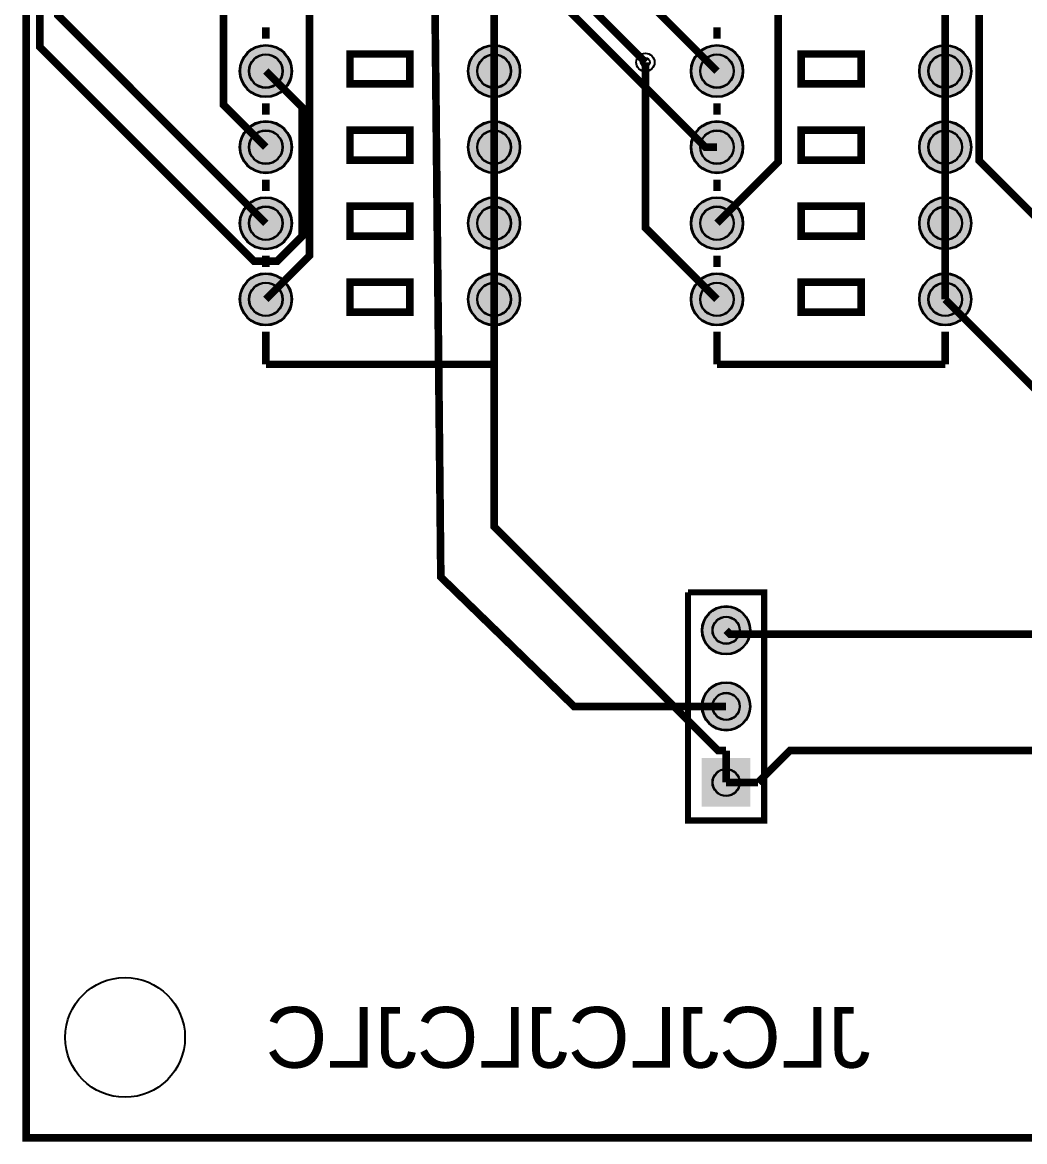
# Model space of a CAD drawing. Header units: millimetres. Extents: x -8 to 100, y -100 to 0.
# Drawn here: x -0.13 to 33.33, y -100.13 to -62.76 of the extents above; entities that cross this region are included whole.
import ezdxf

# ---------------------------------------------------------------- set-up
doc = ezdxf.new("R2010")
doc.units = ezdxf.units.MM
for name, color, linetype, true_color in [('BoardOutLine', 7, 'Continuous', 0xff00ff), ('BottomLayer', 7, 'Continuous', 0x0000ff), ('BottomSolderMaskLayer', 7, 'Continuous', 0xaa00ff), ('Hole', 7, 'Continuous', 0x222222), ('Multi-Layer', 7, 'Continuous', 0xc0c0c0), ('TopLayer', 7, 'Continuous', 0xff0000), ('TopSilkLayer', 7, 'Continuous', 0xffcc00), ('TopSolderMaskLayer', 7, 'Continuous', 0x800080)]:
    doc.layers.add(name, color=color, linetype=linetype, true_color=true_color)
doc.styles.get("Standard").update_dxf_attribs({"font": 'arial.ttf'})

msp = doc.modelspace()

# ---------------------------------------------------------------- hatches: boundary and pattern name
at = {"layer": 'BottomSolderMaskLayer'}
for points in [[(7.125869951739866, -64.38938277876571, 1), (8.876670053340069, -64.38938277876571, 1)], [(14.745885191770492, -64.38938277876571, 1), (16.496685293370696, -64.38938277876571, 1)], [(22.18810007620035, -64.38938277876571, 1), (23.938900177800555, -64.38938277876571, 1)], [(29.808115316230747, -64.38938277876571, 1), (31.558915417830953, -64.38938277876571, 1)], [(7.125869951739866, -66.92938785877584, 1), (8.876670053340069, -66.92938785877584, 1)], [(14.745885191770492, -66.92938785877584, 1), (16.496685293370696, -66.92938785877584, 1)], [(22.18810007620035, -66.92938785877584, 1), (23.938900177800555, -66.92938785877584, 1)], [(29.808115316230747, -66.92938785877584, 1), (31.558915417830953, -66.92938785877584, 1)], [(7.125869951739866, -69.46939293878597, 1), (8.876670053340069, -69.46939293878597, 1)], [(14.745885191770492, -69.46939293878597, 1), (16.496685293370696, -69.46939293878597, 1)], [(22.18810007620035, -69.46939293878597, 1), (23.938900177800555, -69.46939293878597, 1)], [(29.808115316230747, -69.46939293878597, 1), (31.558915417830953, -69.46939293878597, 1)], [(7.125869951739866, -72.0093980187961, 1), (8.876670053340069, -72.0093980187961, 1)], [(14.745885191770492, -72.0093980187961, 1), (16.496685293370696, -72.0093980187961, 1)], [(22.18810007620035, -72.0093980187961, 1), (23.938900177800555, -72.0093980187961, 1)], [(29.808115316230747, -72.0093980187961, 1), (31.558915417830953, -72.0093980187961, 1)], [(22.555245110490198, -83.05816611633225, 1), (24.180848361696697, -83.05816611633225, 1)], [(22.555245110490198, -85.59817119634249, 1), (24.180848361696697, -85.59817119634249, 1)], [(22.555245110489977, -88.95097790195587), (22.555245110489977, -87.32537465074938), (24.180848361696917, -87.32537465074938), (24.180848361696917, -88.95097790195587)]]:
    msp.add_hatch(color=256, dxfattribs=at).paths.add_polyline_path(points)
at = {"layer": 'Multi-Layer'}
for points in [[(7.1512700025399685, -64.38938277876571, 1), (8.851270002539968, -64.38938277876571, 1)], [(14.771285242570594, -64.38938277876571, 1), (16.471285242570595, -64.38938277876571, 1)], [(22.21350012700045, -64.38938277876571, 1), (23.913500127000454, -64.38938277876571, 1)], [(29.83351536703085, -64.38938277876571, 1), (31.53351536703085, -64.38938277876571, 1)], [(7.1512700025399685, -66.92938785877584, 1), (8.851270002539968, -66.92938785877584, 1)], [(14.771285242570594, -66.92938785877584, 1), (16.471285242570595, -66.92938785877584, 1)], [(22.21350012700045, -66.92938785877584, 1), (23.913500127000454, -66.92938785877584, 1)], [(29.83351536703085, -66.92938785877584, 1), (31.53351536703085, -66.92938785877584, 1)], [(7.1512700025399685, -69.46939293878597, 1), (8.851270002539968, -69.46939293878597, 1)], [(14.771285242570594, -69.46939293878597, 1), (16.471285242570595, -69.46939293878597, 1)], [(22.21350012700045, -69.46939293878597, 1), (23.913500127000454, -69.46939293878597, 1)], [(29.83351536703085, -69.46939293878597, 1), (31.53351536703085, -69.46939293878597, 1)], [(7.1512700025399685, -72.0093980187961, 1), (8.851270002539968, -72.0093980187961, 1)], [(14.771285242570594, -72.0093980187961, 1), (16.471285242570595, -72.0093980187961, 1)], [(22.21350012700045, -72.0093980187961, 1), (23.913500127000454, -72.0093980187961, 1)], [(29.83351536703085, -72.0093980187961, 1), (31.53351536703085, -72.0093980187961, 1)], [(22.5806451612903, -83.05816611633225, 1), (24.155448310896595, -83.05816611633225, 1)], [(22.5806451612903, -85.59817119634249, 1), (24.155448310896595, -85.59817119634249, 1)], [(22.58064516129025, -88.92557785115571), (22.58064516129025, -87.35077470154954), (24.155448310896645, -87.35077470154954), (24.155448310896645, -88.92557785115571)]]:
    msp.add_hatch(color=256, dxfattribs=at).paths.add_polyline_path(points)
at = {"layer": 'TopSolderMaskLayer'}
for points in [[(7.125869951739866, -64.38938277876571, 1), (8.876670053340069, -64.38938277876571, 1)], [(14.745885191770492, -64.38938277876571, 1), (16.496685293370696, -64.38938277876571, 1)], [(22.18810007620035, -64.38938277876571, 1), (23.938900177800555, -64.38938277876571, 1)], [(29.808115316230747, -64.38938277876571, 1), (31.558915417830953, -64.38938277876571, 1)], [(7.125869951739866, -66.92938785877584, 1), (8.876670053340069, -66.92938785877584, 1)], [(14.745885191770492, -66.92938785877584, 1), (16.496685293370696, -66.92938785877584, 1)], [(22.18810007620035, -66.92938785877584, 1), (23.938900177800555, -66.92938785877584, 1)], [(29.808115316230747, -66.92938785877584, 1), (31.558915417830953, -66.92938785877584, 1)], [(7.125869951739866, -69.46939293878597, 1), (8.876670053340069, -69.46939293878597, 1)], [(14.745885191770492, -69.46939293878597, 1), (16.496685293370696, -69.46939293878597, 1)], [(22.18810007620035, -69.46939293878597, 1), (23.938900177800555, -69.46939293878597, 1)], [(29.808115316230747, -69.46939293878597, 1), (31.558915417830953, -69.46939293878597, 1)], [(7.125869951739866, -72.0093980187961, 1), (8.876670053340069, -72.0093980187961, 1)], [(14.745885191770492, -72.0093980187961, 1), (16.496685293370696, -72.0093980187961, 1)], [(22.18810007620035, -72.0093980187961, 1), (23.938900177800555, -72.0093980187961, 1)], [(29.808115316230747, -72.0093980187961, 1), (31.558915417830953, -72.0093980187961, 1)], [(22.555245110490198, -83.05816611633225, 1), (24.180848361696697, -83.05816611633225, 1)], [(22.555245110490198, -85.59817119634249, 1), (24.180848361696697, -85.59817119634249, 1)], [(22.555245110489977, -88.95097790195587), (22.555245110489977, -87.32537465074938), (24.180848361696917, -87.32537465074938), (24.180848361696917, -88.95097790195587)]]:
    msp.add_hatch(color=256, dxfattribs=at).paths.add_polyline_path(points)

# ---------------------------------------------------------------- linework, layer by layer
at = {"layer": 'BoardOutLine', "const_width": 0.25400050800101603}
msp.add_lwpolyline([(0, 0), (100, 0), (100, -100), (0, -100), (0, 0)], close=True, dxfattribs=at)
at = {"layer": 'BottomLayer', "const_width": 0.25400050800101603}
for points in [[(23.063500127000452, -64.3891287782576), (18.502159004317946, -59.82778765557532), (18.502159004317946, -18.928371856743865), (18.115824231648503, -18.542037084074195)], [(17.6159512319025, -29.15570231140464), (17.330708661417475, -29.44094488188989), (17.330708661417475, -34.05257810515627), (17.6159512319025, -34.33782067564141), (17.6159512319025, -61.86842773685555), (22.676657353314795, -66.92913385826773), (23.063500127000452, -66.92913385826773)], [(17.916433832867597, -33.81000762001531), (18.023876047752083, -33.917449834899685), (18.023876047752083, -61.448056896113826), (20.673609347218644, -64.0977901955805)], [(8.001270002539968, -72.00914401828811), (9.46332232664463, -70.54709169418345), (9.46332232664463, -40.066776733553525), (9.525019050038054, -40.0050800101601)], [(39.840233680467236, -73.14986029972067), (37.5826771653542, -73.14986029972067), (31.814325628651204, -67.38150876301756), (31.814325628651204, -56.24917449834902), (31.064262128524433, -55.49911099822202), (30.253746507493133, -55.49911099822202), (24.1018542037084, -49.347218694437515), (23.662179324358704, -49.347218694437515)], [(15.621285242570593, -64.3891287782576), (15.621285242570593, -61.84912369824747)], [(30.68351536703085, -64.3891287782576), (30.68351536703085, -61.84912369824747)], [(15.621285242570593, -66.92913385826773), (15.621285242570593, -64.3891287782576)], [(30.68351536703085, -66.92913385826773), (30.68351536703085, -64.3891287782576)], [(15.621285242570593, -69.46913893827798), (15.621285242570593, -66.92913385826773)], [(30.68351536703085, -69.46913893827798), (30.68351536703085, -66.92913385826773)], [(15.621285242570593, -69.46913893827798), (15.621285242570593, -72.00914401828811)], [(30.68351536703085, -72.00914401828811), (30.68351536703085, -69.46913893827798)], [(15.621285242570593, -72.00914401828811), (15.621285242570593, -79.59156718313443), (23.10134620269241, -87.07162814325636), (23.368046736093447, -87.07162814325636)], [(23.368046736093447, -88.13817627635262), (23.368046736093447, -87.07162814325636)]]:
    msp.add_lwpolyline(points, dxfattribs=at)
at = {"layer": 'BottomSolderMaskLayer'}
for centre, radius in [((8.001270002539968, -64.38938277876571), 0.8754000508001016), ((15.621285242570593, -64.38938277876571), 0.8754000508001016), ((23.063500127000452, -64.38938277876571), 0.8754000508001016), ((30.68351536703085, -64.38938277876571), 0.8754000508001016), ((8.001244602489123, -64.38935737871486), 0.5664484065211015), ((15.621259842519748, -64.38935737871486), 0.5664484065211015), ((23.063474726949607, -64.38935737871486), 0.5664484065211015), ((30.683489966980005, -64.38935737871486), 0.5664484065211015), ((8.001270002539968, -66.92938785877584), 0.8754000508001016), ((15.621285242570593, -66.92938785877584), 0.8754000508001016), ((23.063500127000452, -66.92938785877584), 0.8754000508001016), ((30.68351536703085, -66.92938785877584), 0.8754000508001016), ((8.001244602489123, -66.929362458725), 0.5664484065211015), ((15.621259842519748, -66.929362458725), 0.5664484065211015), ((23.063474726949607, -66.929362458725), 0.5664484065211015), ((30.683489966980005, -66.929362458725), 0.5664484065211015), ((8.001270002539968, -69.46939293878597), 0.8754000508001016), ((15.621285242570593, -69.46939293878597), 0.8754000508001016), ((23.063500127000452, -69.46939293878597), 0.8754000508001016), ((30.68351536703085, -69.46939293878597), 0.8754000508001016), ((8.001244602489123, -69.46936753873513), 0.5664484065211015), ((15.621259842519748, -69.46936753873513), 0.5664484065211015), ((23.063474726949607, -69.46936753873513), 0.5664484065211015), ((30.683489966980005, -69.46936753873513), 0.5664484065211015), ((8.001270002539968, -72.0093980187961), 0.8754000508001016), ((15.621285242570593, -72.0093980187961), 0.8754000508001016), ((23.063500127000452, -72.0093980187961), 0.8754000508001016), ((30.68351536703085, -72.0093980187961), 0.8754000508001016), ((8.001244602489123, -72.00937261874526), 0.5664484065211015), ((15.621259842519748, -72.00937261874526), 0.5664484065211015), ((23.063474726949607, -72.00937261874526), 0.5664484065211015), ((30.683489966980005, -72.00937261874526), 0.5664484065211015), ((23.368046736093447, -83.05816611633225), 0.8128016256032513), ((23.368046736093447, -83.05816611633225), 0.45883962735667416), ((23.368046736093447, -85.59817119634249), 0.8128016256032513), ((23.368046736093447, -85.59817119634249), 0.45883962735667416), ((23.368046736093447, -88.13817627635262), 0.45883962735667416)]:
    msp.add_circle(centre, radius, dxfattribs=at)
at = {"layer": 'Hole'}
msp.add_circle((20.673609347218644, -64.0977901955805), 0.15250190500381003, dxfattribs=at)
at = {"layer": 'Multi-Layer'}
for centre, radius in [((8.001270002539968, -64.38938277876571), 0.8500000000000001), ((8.001244602489123, -64.38935737871486), 0.5500127000254001), ((15.621285242570593, -64.38938277876571), 0.8500000000000001), ((15.621259842519748, -64.38935737871486), 0.5500127000254001), ((20.673609347218644, -64.0977901955805), 0.30500381000762006), ((23.063500127000452, -64.38938277876571), 0.8500000000000001), ((23.063474726949607, -64.38935737871486), 0.5500127000254001), ((30.68351536703085, -64.38938277876571), 0.8500000000000001), ((30.683489966980005, -64.38935737871486), 0.5500127000254001), ((8.001270002539968, -66.92938785877584), 0.8500000000000001), ((15.621285242570593, -66.92938785877584), 0.8500000000000001), ((23.063500127000452, -66.92938785877584), 0.8500000000000001), ((30.68351536703085, -66.92938785877584), 0.8500000000000001), ((8.001244602489123, -66.929362458725), 0.5500127000254001), ((15.621259842519748, -66.929362458725), 0.5500127000254001), ((23.063474726949607, -66.929362458725), 0.5500127000254001), ((30.683489966980005, -66.929362458725), 0.5500127000254001), ((8.001270002539968, -69.46939293878597), 0.8500000000000001), ((15.621285242570593, -69.46939293878597), 0.8500000000000001), ((23.063500127000452, -69.46939293878597), 0.8500000000000001), ((30.68351536703085, -69.46939293878597), 0.8500000000000001), ((8.001244602489123, -69.46936753873513), 0.5500127000254001), ((15.621259842519748, -69.46936753873513), 0.5500127000254001), ((23.063474726949607, -69.46936753873513), 0.5500127000254001), ((30.683489966980005, -69.46936753873513), 0.5500127000254001), ((8.001270002539968, -72.0093980187961), 0.8500000000000001), ((15.621285242570593, -72.0093980187961), 0.8500000000000001), ((23.063500127000452, -72.0093980187961), 0.8500000000000001), ((30.68351536703085, -72.0093980187961), 0.8500000000000001), ((8.001244602489123, -72.00937261874526), 0.5500127000254001), ((15.621259842519748, -72.00937261874526), 0.5500127000254001), ((23.063474726949607, -72.00937261874526), 0.5500127000254001), ((30.683489966980005, -72.00937261874526), 0.5500127000254001), ((23.368046736093447, -83.05816611633225), 0.7874015748031498), ((23.368046736093447, -83.05816611633225), 0.4445008890017781), ((23.368046736093447, -85.59817119634249), 0.7874015748031498), ((23.368046736093447, -85.59817119634249), 0.4445008890017781), ((23.368046736093447, -88.13817627635262), 0.4445008890017781), ((3.302006604013286, -96.64719329438662), 2)]:
    msp.add_circle(centre, radius, dxfattribs=at)
at = {"layer": 'TopLayer', "const_width": 0.25400050800101603}
for points in [[(8.001270002539968, -64.3891287782576), (9.213614427228777, -65.60147320294652), (9.213614427228777, -69.90043180086366), (8.374904749809502, -70.73914147828305), (7.6098552197104254, -70.73914147828305), (0.45466090932177394, -63.583947167894394), (0.45466090932177394, -20.399288798577572), (2.3119126238252647, -18.542037084074195)], [(2.3119126238252647, -28.70205740411484), (1.050546101092209, -29.963423926847895), (1.050546101092209, -62.51841503683022), (8.001270002539968, -69.46913893827798)], [(23.15570231140464, -35.48006096012193), (25.10134620269241, -37.425704851409705), (25.10134620269241, -67.43129286258579), (23.063500127000452, -69.46913893827798)], [(23.368046736093447, -85.59817119634249), (18.288036576073182, -85.59817119634249), (13.843027686055393, -81.28016256032515), (13.589027178054266, -56.26111252222506), (13.4213868427737, -49.347218694437515)], [(8.001270002539968, -66.92913385826773), (6.584201168402387, -65.51206502413004), (6.584201168402387, -59.34163068326143)], [(20.673609347218644, -64.0977901955805), (20.673609347218644, -69.61925323850653), (23.063500127000452, -72.00914401828811)], [(30.68351536703085, -72.00914401828811), (38.04953009906035, -79.37515875031761), (45.84709169418352, -79.37515875031761), (49.657099314198604, -83.18516637033281)], [(42.037084074168206, -83.18516637033281), (23.495046990093897, -83.18516637033281), (23.368046736093447, -83.05816611633225)], [(49.657099314198604, -85.72517145034294), (48.31064262128507, -87.07162814325636), (25.50114300228597, -87.07162814325636), (24.434594869189596, -88.13817627635262)], [(23.368046736093447, -88.13817627635262), (24.434594869189596, -88.13817627635262)]]:
    msp.add_lwpolyline(points, dxfattribs=at)
at = {"layer": 'TopSilkLayer'}
for points, const_width in [([(8.001219202438278, -62.930480060960235), (8.001219202438278, -63.30822961645924)], 0.25400050800101603), ([(15.621259842519748, -63.30822961645924), (15.621259842519748, -62.930505461010966)], 0.25400050800101603), ([(23.063449326898763, -62.930480060960235), (23.063449326898763, -63.30822961645924)], 0.25400050800101603), ([(30.683489966980005, -63.30822961645924), (30.683489966980005, -62.930505461010966)], 0.25400050800101603), ([(8.001219202438278, -65.47048514097037), (8.001219202438278, -65.84823469646938)], 0.25400050800101603), ([(15.621259842519748, -65.84823469646938), (15.621259842519748, -65.4705105410211)], 0.25400050800101603), ([(23.063449326898763, -65.47048514097037), (23.063449326898763, -65.84823469646938)], 0.25400050800101603), ([(30.683489966980005, -65.84823469646938), (30.683489966980005, -65.4705105410211)], 0.25400050800101603), ([(8.001219202438278, -68.0104902209805), (8.001219202438278, -68.38823977647951)], 0.25400050800101603), ([(15.621259842519748, -68.38823977647951), (15.621259842519748, -68.01051562103123)], 0.25400050800101603), ([(23.063449326898763, -68.0104902209805), (23.063449326898763, -68.38823977647951)], 0.25400050800101603), ([(30.683489966980005, -68.38823977647951), (30.683489966980005, -68.01051562103123)], 0.25400050800101603), ([(8.001219202438278, -70.55049530099075), (8.001219202438278, -70.92824485648975)], 0.25400050800101603), ([(15.621259842519748, -70.92824485648975), (15.621259842519748, -70.55052070104148)], 0.25400050800101603), ([(23.063449326898763, -70.55049530099075), (23.063449326898763, -70.92824485648975)], 0.25400050800101603), ([(30.683489966980005, -70.92824485648975), (30.683489966980005, -70.55052070104148)], 0.25400050800101603), ([(8.001219202438278, -73.09050038100088), (8.001219202438278, -74.1793751587503)], 0.25400050800101603), ([(15.621259842519748, -73.09052578105161), (15.621259842519748, -74.1793751587503)], 0.25400050800101603), ([(23.063449326898763, -73.09050038100088), (23.063449326898763, -74.1793751587503)], 0.25400050800101603), ([(30.683489966980005, -73.09052578105161), (30.683489966980005, -74.1793751587503)], 0.25400050800101603), ([(15.621259842519748, -74.1793751587503), (8.001219202438278, -74.1793751587503)], 0.25400050800101603), ([(30.683489966980005, -74.1793751587503), (23.063449326898763, -74.1793751587503)], 0.25400050800101603), ([(22.098044196088495, -87.50317500635003), (22.098044196088495, -89.40817881635769), (24.638049276098627, -89.40817881635769), (24.638049276098627, -81.78816357632718), (22.098044196088495, -81.78816357632718)], 0.20320040640081283), ([(22.098044196088495, -81.78816357632718), (22.098044196088495, -87.50317500635003)], 0.20299974599949203)]:
    msp.add_lwpolyline(points, dxfattribs=dict(at, const_width=const_width))
at = {"layer": 'TopSilkLayer', "const_width": 0.25400050800101603}
for points in [[(12.811252222504436, -63.81938023876046), (12.811252222504436, -64.81938023876057), (10.811252222504436, -64.81938023876057), (10.811252222504436, -63.81938023876046), (12.811252222504436, -63.81938023876046)], [(27.873482346964693, -63.81938023876046), (27.873482346964693, -64.81938023876057), (25.873482346964693, -64.81938023876057), (25.873482346964693, -63.81938023876046), (27.873482346964693, -63.81938023876046)], [(12.811252222504436, -66.3593853187707), (12.811252222504436, -67.3593853187707), (10.811252222504436, -67.3593853187707), (10.811252222504436, -66.3593853187707), (12.811252222504436, -66.3593853187707)], [(27.873482346964693, -66.3593853187707), (27.873482346964693, -67.3593853187707), (25.873482346964693, -67.3593853187707), (25.873482346964693, -66.3593853187707), (27.873482346964693, -66.3593853187707)], [(12.811252222504436, -68.89939039878084), (12.811252222504436, -69.89939039878095), (10.811252222504436, -69.89939039878095), (10.811252222504436, -68.89939039878084), (12.811252222504436, -68.89939039878084)], [(27.873482346964693, -68.89939039878084), (27.873482346964693, -69.89939039878095), (25.873482346964693, -69.89939039878095), (25.873482346964693, -68.89939039878084), (27.873482346964693, -68.89939039878084)], [(12.811252222504436, -71.43939547879097), (12.811252222504436, -72.43939547879108), (10.811252222504436, -72.43939547879108), (10.811252222504436, -71.43939547879097), (12.811252222504436, -71.43939547879097)], [(27.873482346964693, -71.43939547879097), (27.873482346964693, -72.43939547879108), (25.873482346964693, -72.43939547879108), (25.873482346964693, -71.43939547879097), (27.873482346964693, -71.43939547879097)]]:
    msp.add_lwpolyline(points, close=True, dxfattribs=at)
at = {"layer": 'TopSolderMaskLayer'}
for centre, radius in [((8.001270002539968, -64.38938277876571), 0.8754000508001016), ((15.621285242570593, -64.38938277876571), 0.8754000508001016), ((23.063500127000452, -64.38938277876571), 0.8754000508001016), ((30.68351536703085, -64.38938277876571), 0.8754000508001016), ((8.001244602489123, -64.38935737871486), 0.5664484065211015), ((15.621259842519748, -64.38935737871486), 0.5664484065211015), ((23.063474726949607, -64.38935737871486), 0.5664484065211015), ((30.683489966980005, -64.38935737871486), 0.5664484065211015), ((8.001270002539968, -66.92938785877584), 0.8754000508001016), ((15.621285242570593, -66.92938785877584), 0.8754000508001016), ((23.063500127000452, -66.92938785877584), 0.8754000508001016), ((30.68351536703085, -66.92938785877584), 0.8754000508001016), ((8.001244602489123, -66.929362458725), 0.5664484065211015), ((15.621259842519748, -66.929362458725), 0.5664484065211015), ((23.063474726949607, -66.929362458725), 0.5664484065211015), ((30.683489966980005, -66.929362458725), 0.5664484065211015), ((8.001270002539968, -69.46939293878597), 0.8754000508001016), ((15.621285242570593, -69.46939293878597), 0.8754000508001016), ((23.063500127000452, -69.46939293878597), 0.8754000508001016), ((30.68351536703085, -69.46939293878597), 0.8754000508001016), ((8.001244602489123, -69.46936753873513), 0.5664484065211015), ((15.621259842519748, -69.46936753873513), 0.5664484065211015), ((23.063474726949607, -69.46936753873513), 0.5664484065211015), ((30.683489966980005, -69.46936753873513), 0.5664484065211015), ((8.001270002539968, -72.0093980187961), 0.8754000508001016), ((15.621285242570593, -72.0093980187961), 0.8754000508001016), ((23.063500127000452, -72.0093980187961), 0.8754000508001016), ((30.68351536703085, -72.0093980187961), 0.8754000508001016), ((8.001244602489123, -72.00937261874526), 0.5664484065211015), ((15.621259842519748, -72.00937261874526), 0.5664484065211015), ((23.063474726949607, -72.00937261874526), 0.5664484065211015), ((30.683489966980005, -72.00937261874526), 0.5664484065211015), ((23.368046736093447, -83.05816611633225), 0.8128016256032513), ((23.368046736093447, -83.05816611633225), 0.45883962735667416), ((23.368046736093447, -85.59817119634249), 0.8128016256032513), ((23.368046736093447, -85.59817119634249), 0.45883962735667416), ((23.368046736093447, -88.13817627635262), 0.45883962735667416)]:
    msp.add_circle(centre, radius, dxfattribs=at)

# ---------------------------------------------------------------- texts
at = {"layer": 'BottomSilkLayer', "text_generation_flag": 2}
msp.add_text('JLCJLCJLCJLC', height=2.0320040640081283, dxfattribs=at).set_placement((28.194056388112813, -97.66319532639068))

doc.saveas('drawing.dxf')
